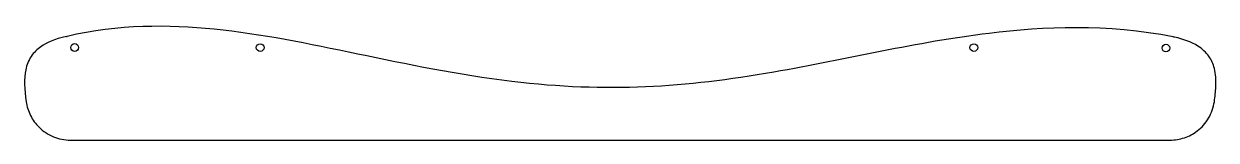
# Model space of a CAD drawing. Header units: millimetres. Extents: x -147 to 147, y -14 to 14.
import ezdxf

# ---------------------------------------------------------------- set-up
doc = ezdxf.new("R2010")
doc.units = ezdxf.units.MM
doc.layers.get('0').update_dxf_attribs({"linetype": 'CONTINUOUS'})

msp = doc.modelspace()

# ---------------------------------------------------------------- linework, layer by layer
msp.add_line((-135.34, -14.27), (135.46, -14.27))
for centre in [(-134.29, 8.47), (-88.6, 8.45), (87.13, 8.45), (134.42, 8.33)]:
    msp.add_circle(centre, 0.95)
for centre, radius, start, end in [((-139.47, 25.36), 14.53, 282.5201, 283.1797), ((133.77, -1.22), 12.53, 77.1093, 78.8313)]:
    msp.add_arc(centre, radius, start, end)
for points, knots in [([(136.2, 11.08), (120.04, 14.27), (104.18, 13.56), (90.88, 11.95), (73.03, 9.79), (56.01, 5.55), (37.86, 2.41), (16.04, -1.36), (-3.01, -2.7), (-26.62, 0.13), (-53.26, 3.32), (-76.75, 10.63), (-99.92, 12.95), (-111.16, 14.08), (-123.52, 14.17), (-136.16, 11.21)], [-29.702973, -29.702973, -29.702973, -29.702973, -25.24289, -25.24289, -25.24289, -19.258842, -19.258842, -19.258842, -12.060997, -12.060997, -12.060997, -3.938633, -3.938633, -3.938633, 0, 0, 0, 0]), ([(-136.32, 11.17), (-136.33, 11.17), (-136.33, 11.17), (-136.33, 11.17), (-139.26, 10.53), (-141.2, 9.63), (-142.59, 8.67), (-143.54, 8.01), (-144.34, 7.23), (-144.98, 6.3), (-145.65, 5.3), (-146.09, 4.19), (-146.34, 2.97), (-146.79, 0.79), (-146.66, -1.82), (-146.22, -4.85)], [-4.457777, -4.457777, -4.457777, -4.457777, -4.457295, -4.457295, -4.457295, -3.573609, -3.573609, -3.573609, -2.967606, -2.967606, -2.967606, -2.317784, -2.317784, -2.317784, -1.155689, -1.155689, -1.155689, -1.155689]), ([(146.35, -4.84), (146.53, -3.58), (146.66, -2.39), (146.71, -1.27), (146.79, 0.41), (146.7, 1.96), (146.35, 3.35), (146.07, 4.44), (145.64, 5.42), (145.01, 6.31), (144.3, 7.31), (143.39, 8.13), (142.32, 8.8), (140.64, 9.86), (138.59, 10.55), (136.57, 11), (136.57, 11), (136.56, 11), (136.56, 11)], [-2.198489, -2.198489, -2.198489, -2.198489, -1.887579, -1.887579, -1.887579, -1.420276, -1.420276, -1.420276, -1.053382, -1.053382, -1.053382, -0.642461, -0.642461, -0.642461, 0, 0, 0, 0.000393, 0.000393, 0.000393, 0.000393]), ([(-146.22, -4.85), (-146.05, -6.03), (-145.69, -7.17), (-145.15, -8.23), (-144.62, -9.29), (-143.91, -10.26), (-143.06, -11.09), (-142.04, -12.1), (-140.84, -12.9), (-139.51, -13.44), (-138.19, -13.99), (-136.77, -14.27), (-135.34, -14.27)], [-1.716178, -1.716178, -1.716178, -1.716178, -1.326862, -1.326862, -1.326862, -0.937547, -0.937547, -0.937547, -0.468773, -0.468773, -0.468773, 0, 0, 0, 0]), ([(135.46, -14.27), (136.65, -14.27), (137.84, -14.07), (138.97, -13.69), (140.1, -13.31), (141.16, -12.75), (142.1, -12.03), (143.25, -11.17), (144.21, -10.09), (144.94, -8.86), (145.66, -7.62), (146.14, -6.26), (146.35, -4.84)], [-1.717258, -1.717258, -1.717258, -1.717258, -1.327403, -1.327403, -1.327403, -0.937547, -0.937547, -0.937547, -0.468773, -0.468773, -0.468773, 0, 0, 0, 0])]:
    msp.add_open_spline(points, degree=3, knots=knots)

doc.saveas('drawing.dxf')
